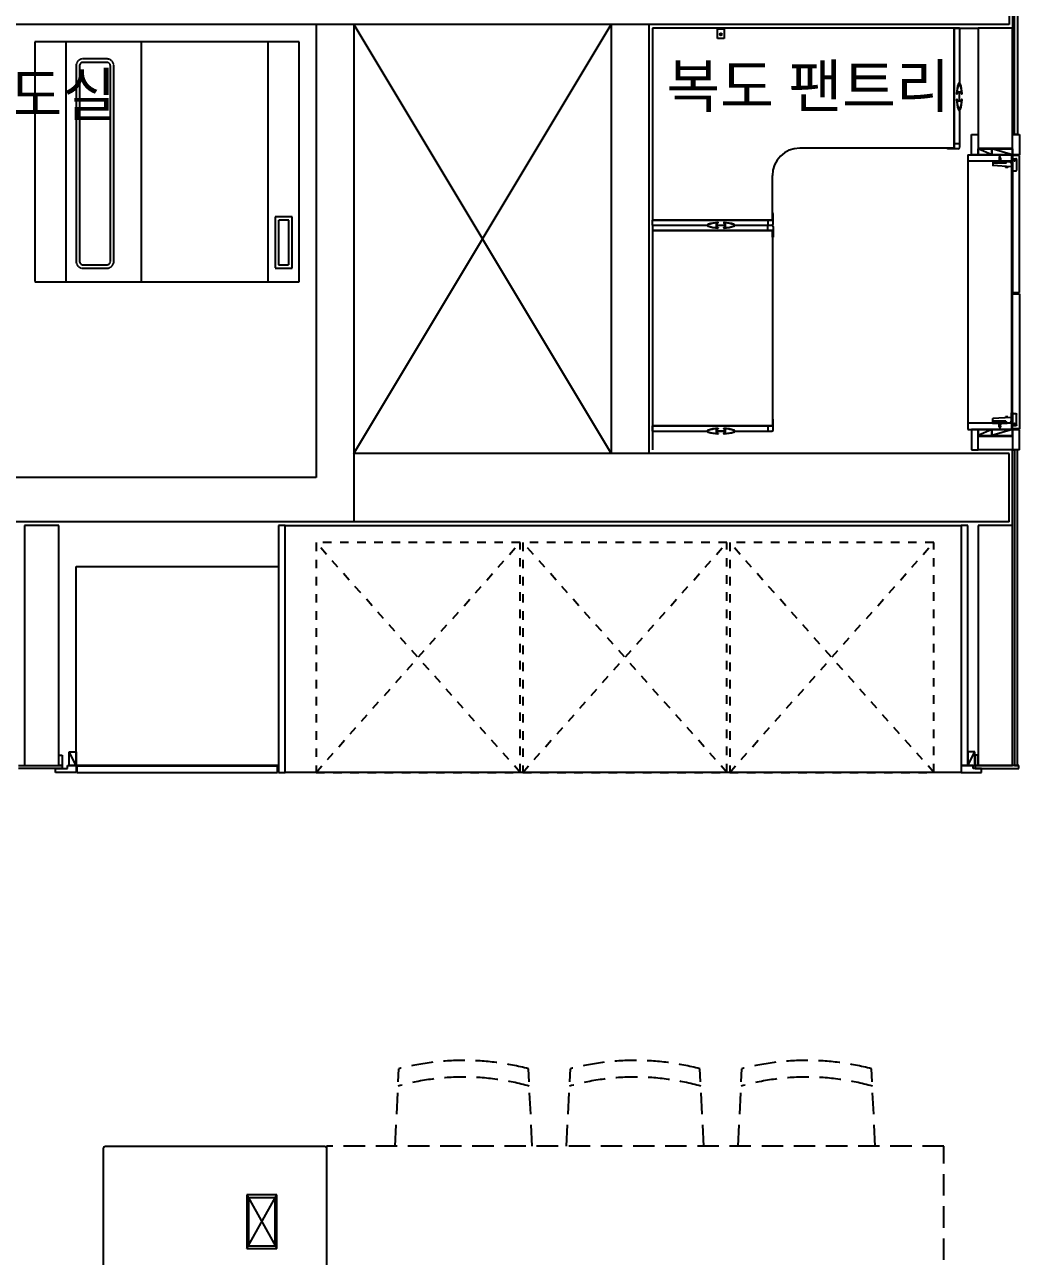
# Model space of a CAD drawing. Header units: millimetres. Extents: x -33000 to 294000, y 0 to 42408.
# Drawn here: x 51736 to 54636, y 13439 to 17030 of the extents above; entities that cross this region are included whole.
import ezdxf
from ezdxf.enums import TextEntityAlignment as Align

# ---------------------------------------------------------------- set-up
doc = ezdxf.new("R2010")
doc.units = ezdxf.units.MM
doc.header["$LTSCALE"] = 50
doc.linetypes.add('( Hidden )', pattern=[0.375, 0.25, -0.125])
doc.linetypes.add('HIDDEN', pattern=[2, 1, -1])
doc.layers.add('arch', color=8, linetype='Continuous')
doc.layers.add('실명', color=9, linetype='Continuous')
doc.styles.add('FORTELINE', font='malgun.ttf')

msp = doc.modelspace()

# ---------------------------------------------------------------- linework, layer by layer
at = {"layer": 'arch'}
for p, q in [((54616.2, 17239.6), (54616.2, 16709.6)), ((54622.2, 16709.6), (54622.2, 17239.6)), ((54631.2, 17239.6), (54631.2, 16709.6)), ((54606.2, 17229.6), (54606.2, 17029.6)), ((54606.2, 17029.6), (49941.2, 17029.6)), ((52586.2, 17029.6), (52586.2, 15709.6)), ((52696.2, 15779.6), (53446.2, 17029.6)), ((52696.2, 17029.6), (53446.2, 15779.6)), ((52696.2, 17029.6), (52696.2, 15689.6)), ((53446.2, 17029.6), (53446.2, 15779.6)), ((53556.2, 17029.6), (53556.2, 15779.6)), ((54446.2, 17019.6), (53566.2, 17019.6)), ((53566.2, 17019.6), (53566.2, 16459.6)), ((53756, 16989.6), (53756, 17019.6)), ((53756, 17017.6), (53776, 17017.6)), ((53776, 16989.6), (53756, 16989.6)), ((53776, 17019.6), (53776, 16989.6)), ((54446.2, 16674.6), (54446.2, 17019.6)), ((54446.2, 17019.6), (54446.2, 16669.6)), ((54461.2, 17019.6), (54446.2, 17019.6)), ((54446.2, 17019.6), (54516.2, 17019.6)), ((54461.2, 17019.6), (54461.2, 16859.6)), ((54616.2, 17019.6), (54516.2, 17019.6)), ((54516.2, 17019.6), (54516.2, 16669.6)), ((54616.2, 16669.6), (54616.2, 17019.6)), ((54453.7, 16828.1), (54454.5, 16828.1)), ((54454.5, 16811.1), (54453.7, 16811.1)), ((54468, 16832.6), (54454.4, 16832.6)), ((54468, 16806.6), (54454.4, 16806.6)), ((54455, 16828.6), (54455, 16831.6)), ((54455, 16831.6), (54460.5, 16831.6)), ((54455, 16807.6), (54455, 16810.6)), ((54460.5, 16807.6), (54455, 16807.6)), ((54460.5, 16831.6), (54460.5, 16807.6)), ((54462, 16807.6), (54462, 16831.6)), ((54462, 16831.6), (54467.4, 16831.6)), ((54467.4, 16807.6), (54462, 16807.6)), ((54467.4, 16831.6), (54467.4, 16828.6)), ((54467.4, 16810.6), (54467.4, 16807.6)), ((54467.9, 16828.1), (54468.7, 16828.1)), ((54468.7, 16811.1), (54467.9, 16811.1)), ((54461.2, 16779.6), (54461.2, 16671.6)), ((54496.2, 16649.6), (54496.2, 16709.6)), ((54496.2, 16709.6), (54516.2, 16709.6)), ((54516.2, 16709.6), (54516.2, 16649.6)), ((54616.2, 16709.6), (54622.2, 16709.6)), ((54616.2, 16649.6), (54616.2, 16709.6)), ((54616.2, 16709.6), (54636.2, 16709.6)), ((54631.2, 16709.6), (54622.2, 16709.6)), ((54636.2, 16709.6), (54636.2, 16649.6)), ((54446.2, 16669.6), (53996.2, 16669.6)), ((54426.5, 16667.6), (54426.2, 16669.6)), ((54426.2, 16669.6), (54446.2, 16669.6)), ((54457.2, 16667.6), (54426.5, 16667.6)), ((54446.2, 16669.6), (54446.2, 16682.6)), ((54446.2, 16682.6), (54461.2, 16682.6)), ((54461.2, 16682.6), (54461.2, 16671.6)), ((54516.2, 16669.6), (54616.2, 16669.6)), ((54516.2, 16667.6), (54555.6, 16667.6)), ((54516.2, 16649.6), (54516.2, 16667.6)), ((54555.6, 16649.6), (54516.2, 16667.6)), ((54555.6, 16667.6), (54616.2, 16667.6)), ((54555.6, 16649.6), (54555.6, 16667.6)), ((54616.2, 16649.6), (54555.6, 16667.6)), ((54555.6, 16667.6), (54555.6, 16649.6)), ((54616.2, 16667.6), (54616.2, 16649.6)), ((54486.2, 16649.6), (54614.2, 16649.6)), ((54486.2, 16649.6), (54486.2, 15849.6)), ((54614.2, 16631.6), (54486.2, 16631.6)), ((54486.2, 16631.6), (54486.2, 15867.6)), ((54516.2, 16649.6), (54496.2, 16649.6)), ((54555.6, 16649.6), (54516.2, 16649.6)), ((54616.2, 16649.6), (54555.6, 16649.6)), ((54558.2, 16631.7), (54599.2, 16631.7)), ((54559.2, 16630.7), (54559.8, 16627.9)), ((54563.2, 16628.6), (54560.5, 16628.1)), ((54563.2, 16628.6), (54563.6, 16627.7)), ((54596.1, 16627.2), (54564.3, 16627.2)), ((54567.8, 16630.2), (54567.8, 16630.7)), ((54588.1, 16628.2), (54570.3, 16628.2)), ((54574.3, 16630.2), (54574.3, 16629.8)), ((54583.6, 16630.7), (54574.8, 16630.7)), ((54583.6, 16629.3), (54574.8, 16629.3)), ((54576.9, 16630.7), (54577.6, 16631.8)), ((54577.6, 16642.1), (54577.2, 16641.7)), ((54577.2, 16641.7), (54577.6, 16641.4)), ((54577.2, 16641.7), (54581.2, 16640.8)), ((54577.6, 16639.8), (54577.2, 16639.4)), ((54577.2, 16639.4), (54577.6, 16639.1)), ((54577.2, 16639.4), (54581.2, 16638.5)), ((54577.6, 16637.4), (54577.2, 16637)), ((54577.2, 16637), (54577.6, 16636.7)), ((54577.2, 16637), (54581.2, 16636.2)), ((54577.6, 16635.1), (54577.2, 16634.7)), ((54577.2, 16634.7), (54577.6, 16634.4)), ((54577.2, 16634.7), (54581.2, 16633.9)), ((54577.6, 16632.7), (54577.2, 16632.3)), ((54577.2, 16632.3), (54577.6, 16632.1)), ((54577.2, 16632.3), (54580.9, 16631.8)), ((54577.6, 16642.1), (54578.2, 16643.5)), ((54577.6, 16642.1), (54580.9, 16641.1)), ((54577.6, 16641.4), (54580.9, 16640.4)), ((54577.6, 16641.4), (54577.6, 16639.8)), ((54577.6, 16639.8), (54580.9, 16638.8)), ((54577.6, 16639.1), (54580.9, 16638.1)), ((54577.6, 16639.1), (54577.6, 16637.4)), ((54577.6, 16637.4), (54580.9, 16636.4)), ((54577.6, 16636.7), (54580.9, 16635.8)), ((54577.6, 16636.7), (54577.6, 16635.1)), ((54577.6, 16635.1), (54580.9, 16634.1)), ((54577.6, 16634.4), (54580.9, 16633.5)), ((54577.6, 16634.4), (54577.6, 16632.7)), ((54577.6, 16632.7), (54580.9, 16631.8)), ((54577.6, 16632.1), (54577.6, 16631.8)), ((54580.9, 16631.8), (54577.6, 16632.1)), ((54578.2, 16644.2), (54577.9, 16643.8)), ((54577.9, 16643.8), (54578.2, 16643.5)), ((54577.9, 16643.8), (54580.5, 16643.4)), ((54578.2, 16644.2), (54580.2, 16643.6)), ((54578.2, 16643.5), (54580.2, 16642.9)), ((54578.5, 16644.1), (54579.2, 16645.7)), ((54579.9, 16643.7), (54579.2, 16645.7)), ((54580.5, 16643.3), (54580.2, 16643.6)), ((54580.2, 16642.9), (54580.5, 16643.3)), ((54580.9, 16641.1), (54580.2, 16642.9)), ((54581.2, 16640.8), (54580.9, 16641.1)), ((54580.9, 16640.4), (54581.2, 16640.8)), ((54580.9, 16640.4), (54580.9, 16638.8)), ((54581.2, 16638.5), (54580.9, 16638.8)), ((54580.9, 16638.1), (54581.2, 16638.5)), ((54580.9, 16638.1), (54580.9, 16636.4)), ((54581.2, 16636.2), (54580.9, 16636.4)), ((54580.9, 16635.8), (54581.2, 16636.2)), ((54580.9, 16635.8), (54580.9, 16634.1)), ((54581.2, 16633.9), (54580.9, 16634.1)), ((54580.9, 16633.5), (54581.2, 16633.9)), ((54580.9, 16633.5), (54580.9, 16631.8)), ((54581.5, 16630.7), (54580.9, 16631.8)), ((54584.1, 16630.2), (54584.1, 16629.8)), ((54590.6, 16630.2), (54590.6, 16630.7)), ((54596.6, 16630.7), (54596.6, 16627.7)), ((54597.2, 16631.7), (54600.2, 16631.7)), ((54598.6, 16630.7), (54598.6, 16628.2)), ((54598.6, 16630.7), (54612.5, 16630.7)), ((54600.2, 16631.7), (54600.2, 16630.7)), ((54614.2, 15849.6), (54614.2, 16649.6)), ((54614.2, 16631.6), (54614.2, 15867.6)), ((54614.4, 16629.5), (54615.9, 16625.7)), ((54616.2, 16649.6), (54636.2, 16649.6)), ((54636.2, 16649.6), (54616.2, 16649.6)), ((54636.2, 16647.6), (54616.2, 16647.6)), ((54616.2, 16647.6), (54616.2, 16249)), ((54616.2, 16638.7), (54626.2, 16638.7)), ((54616.2, 16600.7), (54616.2, 16638.7)), ((54621.4, 16632.3), (54618.3, 16635.4)), ((54622.8, 16633.7), (54619.7, 16636.8)), ((54628.2, 16636.7), (54628.2, 16605.7)), ((54636.2, 16249), (54636.2, 16647.6)), ((54596.6, 16626.2), (54558.8, 16626.2)), ((54558.8, 16626.1), (54558.8, 16619)), ((54612.6, 16615.1), (54559.3, 16618.5)), ((54595.7, 16616.2), (54595.5, 16613.2)), ((54598.5, 16613), (54595.5, 16613.2)), ((54602.6, 16613.7), (54595.6, 16614.2)), ((54602.7, 16614.7), (54595.7, 16615.2)), ((54598.6, 16613.5), (54598.5, 16613)), ((54599.6, 16613.4), (54598.6, 16613.5)), ((54599.6, 16613.4), (54599.5, 16612.9)), ((54602.5, 16612.8), (54599.5, 16612.9)), ((54602.7, 16615.7), (54602.5, 16612.8)), ((54612.6, 16615.1), (54613.7, 16615.8)), ((54613.7, 16624.7), (54613.7, 16601.7)), ((54616.2, 16625.7), (54614.7, 16625.7)), ((54616.2, 16600.7), (54614.7, 16600.7)), ((54616.2, 16603.7), (54626.2, 16603.7)), ((53916.2, 16459.6), (53916.2, 16589.6)), ((53911.2, 16459.6), (53566.2, 16459.6)), ((53566.2, 16459.6), (53916.2, 16459.6)), ((53566.2, 16444.6), (53566.2, 16459.6)), ((53753.2, 16437.8), (53753.2, 16451.4)), ((53757.2, 16450.8), (53754.2, 16450.8)), ((53754.2, 16450.8), (53754.2, 16445.4)), ((53757.7, 16452.1), (53757.7, 16451.3)), ((53774.7, 16451.3), (53774.7, 16452.1)), ((53778.2, 16450.8), (53775.2, 16450.8)), ((53778.2, 16445.4), (53778.2, 16450.8)), ((53779.2, 16437.8), (53779.2, 16451.4)), ((53916.2, 16459.6), (53903.2, 16459.6)), ((53903.2, 16459.6), (53903.2, 16444.6)), ((53918.2, 16479.3), (53916.2, 16479.6)), ((53916.2, 16479.6), (53916.2, 16459.6)), ((53918.2, 16448.6), (53918.2, 16479.3)), ((53566.2, 16444.6), (53566.2, 16429.6)), ((53566.2, 16444.6), (53726.2, 16444.6)), ((53566.2, 16429.6), (53566.2, 15859.6)), ((53911.2, 16429.6), (53566.2, 16429.6)), ((53566.2, 16429.6), (53916.2, 16429.6)), ((53754.2, 16445.4), (53778.2, 16445.4)), ((53778.2, 16443.9), (53754.2, 16443.9)), ((53754.2, 16443.9), (53754.2, 16438.4)), ((53754.2, 16438.4), (53757.2, 16438.4)), ((53757.7, 16437.9), (53757.7, 16437.1)), ((53774.7, 16437.1), (53774.7, 16437.9)), ((53775.2, 16438.4), (53778.2, 16438.4)), ((53778.2, 16438.4), (53778.2, 16443.9)), ((53806.2, 16444.6), (53914.2, 16444.6)), ((53903.2, 16429.6), (53903.2, 16444.6)), ((53903.2, 16444.6), (53914.2, 16444.6)), ((53916.2, 16429.6), (53903.2, 16429.6)), ((53916.2, 16429.6), (53916.2, 15859.6)), ((53916.2, 16409.6), (53916.2, 16429.6)), ((53918.2, 16440.6), (53918.2, 16409.9)), ((53918.2, 16409.9), (53916.2, 16409.6)), ((54616.2, 16249), (54636.2, 16249)), ((54616.2, 15851.6), (54616.2, 16245)), ((54616.2, 16245), (54636.2, 16245)), ((54636.2, 16245), (54636.2, 15851.6)), ((53918.2, 15879.3), (53916.2, 15879.6)), ((53916.2, 15879.6), (53916.2, 15859.6)), ((53918.2, 15848.6), (53918.2, 15879.3)), ((54558.8, 15873.3), (54558.8, 15880.4)), ((54596.6, 15873.2), (54558.8, 15873.2)), ((54612.6, 15884.3), (54559.3, 15880.9)), ((54598.5, 15886.4), (54595.5, 15886.2)), ((54595.7, 15883.2), (54595.5, 15886.2)), ((54602.6, 15885.6), (54595.6, 15885.2)), ((54602.7, 15884.6), (54595.7, 15884.2)), ((54598.6, 15885.9), (54598.5, 15886.4)), ((54599.6, 15886), (54598.6, 15885.9)), ((54602.5, 15886.6), (54599.5, 15886.5)), ((54599.6, 15886), (54599.5, 15886.5)), ((54602.7, 15883.7), (54602.5, 15886.6)), ((54612.6, 15884.3), (54613.7, 15883.6)), ((54613.7, 15874.7), (54613.7, 15897.7)), ((54614.4, 15869.9), (54615.9, 15873.7)), ((54616.2, 15898.7), (54614.7, 15898.7)), ((54616.2, 15873.7), (54614.7, 15873.7)), ((54616.2, 15898.7), (54616.2, 15860.7)), ((54616.2, 15895.7), (54626.2, 15895.7)), ((54628.2, 15862.7), (54628.2, 15893.7)), ((53911.2, 15859.6), (53566.2, 15859.6)), ((53566.2, 15859.6), (53916.2, 15859.6)), ((53566.2, 15844.6), (53566.2, 15859.6)), ((53566.2, 15859.6), (53566.2, 15789.6)), ((53566.2, 15844.6), (53726.2, 15844.6)), ((53753.2, 15837.8), (53753.2, 15851.4)), ((53757.2, 15850.8), (53754.2, 15850.8)), ((53754.2, 15850.8), (53754.2, 15845.4)), ((53754.2, 15845.4), (53778.2, 15845.4)), ((53778.2, 15843.9), (53754.2, 15843.9)), ((53754.2, 15843.9), (53754.2, 15838.4)), ((53754.2, 15838.4), (53757.2, 15838.4)), ((53757.7, 15852.1), (53757.7, 15851.3)), ((53757.7, 15837.9), (53757.7, 15837.1)), ((53774.7, 15851.3), (53774.7, 15852.1)), ((53774.7, 15837.1), (53774.7, 15837.9)), ((53778.2, 15850.8), (53775.2, 15850.8)), ((53775.2, 15838.4), (53778.2, 15838.4)), ((53778.2, 15845.4), (53778.2, 15850.8)), ((53778.2, 15838.4), (53778.2, 15843.9)), ((53779.2, 15837.8), (53779.2, 15851.4)), ((53806.2, 15844.6), (53914.2, 15844.6)), ((53916.2, 15859.6), (53903.2, 15859.6)), ((53903.2, 15859.6), (53903.2, 15844.6)), ((53903.2, 15844.6), (53914.2, 15844.6)), ((54614.2, 15867.6), (54486.2, 15867.6)), ((54486.2, 15849.6), (54614.2, 15849.6)), ((54496.2, 15849.6), (54496.2, 15789.6)), ((54516.2, 15849.6), (54496.2, 15849.6)), ((54516.2, 15789.6), (54516.2, 15849.6)), ((54555.6, 15849.6), (54516.2, 15849.6)), ((54516.2, 15849.6), (54516.2, 15831.6)), ((54555.6, 15849.6), (54516.2, 15831.6)), ((54616.2, 15849.6), (54555.6, 15849.6)), ((54555.6, 15849.6), (54555.6, 15831.6)), ((54616.2, 15849.6), (54555.6, 15831.6)), ((54555.6, 15831.6), (54555.6, 15849.6)), ((54558.2, 15867.7), (54599.2, 15867.7)), ((54559.2, 15868.7), (54559.8, 15871.5)), ((54563.2, 15870.8), (54560.5, 15871.3)), ((54563.2, 15870.8), (54563.6, 15871.7)), ((54596.1, 15872.2), (54564.3, 15872.2)), ((54567.8, 15869.2), (54567.8, 15868.7)), ((54588.1, 15871.2), (54570.3, 15871.2)), ((54574.3, 15869.2), (54574.3, 15869.6)), ((54583.6, 15870.1), (54574.8, 15870.1)), ((54583.6, 15868.7), (54574.8, 15868.7)), ((54576.9, 15868.7), (54577.6, 15867.6)), ((54577.2, 15867.1), (54580.9, 15867.6)), ((54577.2, 15867.1), (54577.6, 15867.3)), ((54577.6, 15866.7), (54577.2, 15867.1)), ((54577.2, 15864.7), (54581.2, 15865.5)), ((54577.2, 15864.7), (54577.6, 15865)), ((54577.6, 15864.3), (54577.2, 15864.7)), ((54577.2, 15862.4), (54581.2, 15863.2)), ((54577.2, 15862.4), (54577.6, 15862.7)), ((54577.6, 15862), (54577.2, 15862.4)), ((54577.2, 15860), (54581.2, 15860.9)), ((54577.2, 15860), (54577.6, 15860.3)), ((54577.6, 15859.6), (54577.2, 15860)), ((54577.2, 15857.7), (54581.2, 15858.6)), ((54577.2, 15857.7), (54577.6, 15858)), ((54577.6, 15857.3), (54577.2, 15857.7)), ((54577.6, 15866.7), (54580.9, 15867.6)), ((54577.6, 15867.3), (54577.6, 15867.6)), ((54580.9, 15867.6), (54577.6, 15867.3)), ((54577.6, 15865), (54577.6, 15866.7)), ((54577.6, 15865), (54580.9, 15865.9)), ((54577.6, 15864.3), (54580.9, 15865.3)), ((54577.6, 15862.7), (54577.6, 15864.3)), ((54577.6, 15862.7), (54580.9, 15863.6)), ((54577.6, 15862), (54580.9, 15863)), ((54577.6, 15860.3), (54577.6, 15862)), ((54577.6, 15860.3), (54580.9, 15861.3)), ((54577.6, 15859.6), (54580.9, 15860.6)), ((54577.6, 15858), (54577.6, 15859.6)), ((54577.6, 15858), (54580.9, 15859)), ((54577.6, 15857.3), (54580.9, 15858.3)), ((54577.6, 15857.3), (54578.2, 15855.9)), ((54577.9, 15855.6), (54580.5, 15856)), ((54577.9, 15855.6), (54578.2, 15855.9)), ((54578.2, 15855.2), (54577.9, 15855.6)), ((54578.2, 15855.9), (54580.2, 15856.5)), ((54578.2, 15855.2), (54580.2, 15855.8)), ((54578.5, 15855.3), (54579.2, 15853.7)), ((54579.9, 15855.7), (54579.2, 15853.7)), ((54580.9, 15858.3), (54580.2, 15856.5)), ((54580.2, 15856.5), (54580.5, 15856.1)), ((54580.5, 15856.1), (54580.2, 15855.8)), ((54581.5, 15868.7), (54580.9, 15867.6)), ((54580.9, 15865.9), (54580.9, 15867.6)), ((54580.9, 15865.9), (54581.2, 15865.5)), ((54581.2, 15865.5), (54580.9, 15865.3)), ((54580.9, 15863.6), (54580.9, 15865.3)), ((54580.9, 15863.6), (54581.2, 15863.2)), ((54581.2, 15863.2), (54580.9, 15863)), ((54580.9, 15861.3), (54580.9, 15863)), ((54580.9, 15861.3), (54581.2, 15860.9)), ((54581.2, 15860.9), (54580.9, 15860.6)), ((54580.9, 15859), (54580.9, 15860.6)), ((54580.9, 15859), (54581.2, 15858.6)), ((54581.2, 15858.6), (54580.9, 15858.3)), ((54584.1, 15869.2), (54584.1, 15869.6)), ((54590.6, 15869.2), (54590.6, 15868.7)), ((54596.6, 15868.7), (54596.6, 15871.7)), ((54597.2, 15867.7), (54600.2, 15867.7)), ((54598.6, 15868.7), (54598.6, 15871.2)), ((54598.6, 15868.7), (54612.5, 15868.7)), ((54600.2, 15867.7), (54600.2, 15868.7)), ((54616.2, 15860.7), (54626.2, 15860.7)), ((54636.2, 15851.6), (54616.2, 15851.6)), ((54616.2, 15849.6), (54636.2, 15849.6)), ((54616.2, 15831.6), (54616.2, 15849.6)), ((54616.2, 15849.6), (54616.2, 15789.6)), ((54621.4, 15867.1), (54618.3, 15864)), ((54622.8, 15865.7), (54619.7, 15862.6)), ((54636.2, 15789.6), (54636.2, 15849.6)), ((54516.2, 15831.6), (54555.6, 15831.6)), ((54516.2, 15831.6), (54616.2, 15831.6)), ((54516.2, 15789.6), (54516.2, 15829.6)), ((54516.2, 15829.6), (54616.2, 15829.6)), ((54555.6, 15831.6), (54616.2, 15831.6)), ((54616.2, 15829.6), (54616.2, 15789.6)), ((54606.2, 15779.6), (52696.2, 15779.6)), ((52696.2, 15779.6), (52696.2, 15579.6)), ((54496.2, 15789.6), (54516.2, 15789.6)), ((54616.2, 15789.6), (54516.2, 15789.6)), ((54606.2, 15579.6), (54606.2, 15779.6)), ((54616.2, 15789.6), (54622.2, 15789.6)), ((54616.2, 14869.6), (54616.2, 15789.6)), ((54636.2, 15789.6), (54616.2, 15789.6)), ((54631.2, 15789.6), (54622.2, 15789.6)), ((54622.2, 15789.6), (54622.2, 14869.6)), ((54631.2, 14869.6), (54631.2, 15789.6)), ((52586.2, 15709.6), (51506.2, 15709.6)), ((52696.2, 15579.6), (51506.2, 15579.6)), ((51836.2, 15569.6), (51736.2, 15569.6)), ((51736.2, 15569.6), (51736.2, 14869.6)), ((51836.2, 14869.6), (51836.2, 15569.6)), ((52496.2, 15569.6), (52476.2, 15569.6)), ((52476.2, 15569.6), (52476.2, 14849.6)), ((52496.2, 14849.6), (52496.2, 15569.6)), ((52496.2, 15569.6), (54466.2, 15569.6)), ((54606.2, 15579.6), (52696.2, 15579.6)), ((54486.2, 15569.6), (54466.2, 15569.6)), ((54466.2, 15569.6), (54466.2, 14869.6)), ((54466.2, 15569.6), (54466.2, 14849.6)), ((54486.2, 14869.6), (54486.2, 15569.6)), ((54616.2, 15569.6), (54516.2, 15569.6)), ((54516.2, 15569.6), (54516.2, 14869.6)), ((54616.2, 14869.6), (54616.2, 15569.6)), ((51886.2, 14869.6), (51886.2, 15449.6)), ((51886.2, 15449.6), (52476.2, 15449.6)), ((52476.2, 15449.6), (52476.2, 14869.6)), ((51866.2, 14869.6), (51866.2, 14909.6)), ((51866.2, 14909.6), (51886.2, 14909.6)), ((51886.2, 14869.6), (51866.2, 14909.6)), ((51886.2, 14909.6), (51886.2, 14869.6)), ((54506.2, 14909.6), (54486.2, 14909.6)), ((54486.2, 14909.6), (54486.2, 14869.6)), ((54486.2, 14869.6), (54506.2, 14909.6)), ((54506.2, 14869.6), (54506.2, 14909.6)), ((51718.2, 14869.6), (51845.2, 14869.6)), ((51736.2, 14869.6), (51836.2, 14869.6)), ((51836.2, 14869.6), (51836.2, 14899.6)), ((51836.2, 14899.6), (51845.2, 14899.6)), ((51845.2, 14869.6), (51836.2, 14869.6)), ((51845.2, 14899.6), (51845.2, 14869.6)), ((51845.2, 14869.6), (51845.2, 14860.6)), ((51861.2, 14860.6), (51861.2, 14869.6)), ((51861.2, 14869.6), (51886.2, 14869.6)), ((51886.2, 14869.6), (51866.2, 14869.6)), ((52476.2, 14869.6), (51886.2, 14869.6)), ((51886.2, 14869.6), (51886.2, 14849.6)), ((52473.2, 14867.6), (51888.2, 14867.6)), ((51888.2, 14867.6), (51888.2, 14849.6)), ((52473.2, 14849.6), (52473.2, 14867.6)), ((54466.2, 14869.6), (54486.2, 14869.6)), ((54501.2, 14869.6), (54466.2, 14869.6)), ((54466.2, 14869.6), (54466.2, 14849.6)), ((54486.2, 14869.6), (54506.2, 14869.6)), ((54501.2, 14860.6), (54501.2, 14869.6)), ((54516.2, 14899.6), (54507.2, 14899.6)), ((54507.2, 14899.6), (54507.2, 14869.6)), ((54507.2, 14869.6), (54507.2, 14860.6)), ((54634.2, 14869.6), (54507.2, 14869.6)), ((54507.2, 14869.6), (54516.2, 14869.6)), ((54516.2, 14869.6), (54516.2, 14899.6)), ((54516.2, 14869.6), (54616.2, 14869.6)), ((54622.2, 14869.6), (54616.2, 14869.6)), ((54622.2, 14869.6), (54631.2, 14869.6)), ((54634.2, 14860.6), (54634.2, 14869.6)), ((51845.2, 14860.6), (51718.2, 14860.6)), ((51826.2, 14849.6), (51826.2, 14860.6)), ((51826.2, 14860.6), (51861.2, 14860.6)), ((51886.2, 14849.6), (51826.2, 14849.6)), ((51888.2, 14849.6), (52473.2, 14849.6)), ((52476.2, 14849.6), (52496.2, 14849.6)), ((54466.2, 14849.6), (52496.2, 14849.6)), ((54466.2, 14849.6), (54526.2, 14849.6)), ((54526.2, 14860.6), (54501.2, 14860.6)), ((54507.2, 14860.6), (54634.2, 14860.6)), ((54526.2, 14849.6), (54526.2, 14860.6)), ((51966.2, 13134.6), (51966.2, 13754.6)), ((51971.2, 13759.6), (52611.2, 13759.6)), ((52616.2, 13754.6), (52616.2, 12029.6)), ((52384.2, 13618.1), (52384.2, 13461.1)), ((52471.2, 13618.1), (52384.2, 13618.1)), ((52384.2, 13461.1), (52471.2, 13618.1)), ((52384.2, 13618.1), (52471.2, 13461.1)), ((52471.2, 13461.1), (52471.2, 13618.1)), ((52466.2, 13609.6), (52389.2, 13609.6)), ((52389.2, 13609.6), (52389.2, 13469.6)), ((52466.2, 13469.6), (52466.2, 13609.6)), ((52389.2, 13469.6), (52466.2, 13469.6)), ((52384.2, 13461.1), (52471.2, 13461.1))]:
    msp.add_line(p, q, dxfattribs=at)
at = {"layer": 'arch', "linetype": '( Hidden )', "ltscale": 0.1}
for p, q in [((52536.2, 16979.6), (51766.2, 16979.6)), ((51766.2, 16979.6), (51766.2, 16279.6)), ((51856.2, 16979.6), (51856.2, 16279.6)), ((52076.2, 16979.6), (52076.2, 16279.6)), ((52446.2, 16279.6), (52446.2, 16979.6)), ((52536.2, 16279.6), (52536.2, 16979.6)), ((51976.2, 16929.6), (51906.2, 16929.6)), ((51976.2, 16919.6), (51906.2, 16919.6)), ((51886.2, 16909.6), (51886.2, 16339.6)), ((51896.2, 16909.6), (51896.2, 16339.6)), ((51986.2, 16339.6), (51986.2, 16909.6)), ((51996.2, 16339.6), (51996.2, 16909.6)), ((52516.2, 16469.6), (52466.2, 16469.6)), ((52466.2, 16469.6), (52466.2, 16319.6)), ((52506.2, 16459.6), (52476.2, 16459.6)), ((52476.2, 16459.6), (52476.2, 16329.6)), ((52506.2, 16329.6), (52506.2, 16459.6)), ((52516.2, 16319.6), (52516.2, 16469.6)), ((51906.2, 16329.6), (51976.2, 16329.6)), ((51906.2, 16319.6), (51976.2, 16319.6)), ((52466.2, 16319.6), (52516.2, 16319.6)), ((52476.2, 16329.6), (52506.2, 16329.6)), ((51766.2, 16279.6), (52536.2, 16279.6))]:
    msp.add_line(p, q, dxfattribs=at)
at = {"layer": 'arch', "lineweight": 0}
for p, q in [((54558.2, 16631.2), (54558.2, 16631.7)), ((54600.2, 16630.7), (54558.7, 16630.7)), ((54558.2, 15868.2), (54558.2, 15867.7)), ((54600.2, 15868.7), (54558.7, 15868.7))]:
    msp.add_line(p, q, dxfattribs=at)
at = {"layer": 'arch', "linetype": 'Continuous'}
for p, q in [((54558.7, 16631.7), (54558.2, 16631.2)), ((54558.3, 16631.7), (54558.2, 16631.6)), ((54559.2, 16631.7), (54558.3, 16630.9)), ((54559.6, 16631.7), (54558.6, 16630.7)), ((54560.1, 16631.7), (54559.1, 16630.7)), ((54560.5, 16631.7), (54559.5, 16630.7)), ((54561, 16631.7), (54560, 16630.7)), ((54561.4, 16631.7), (54560.4, 16630.7)), ((54561.9, 16631.7), (54560.9, 16630.7)), ((54562.3, 16631.7), (54561.3, 16630.7)), ((54562.8, 16631.7), (54561.8, 16630.7)), ((54563.2, 16631.7), (54562.2, 16630.7)), ((54563.6, 16631.7), (54562.6, 16630.7)), ((54564.1, 16631.7), (54563.1, 16630.7)), ((54564.5, 16631.7), (54563.5, 16630.7)), ((54565, 16631.7), (54564, 16630.7)), ((54565.4, 16631.7), (54564.4, 16630.7)), ((54565.9, 16631.7), (54564.9, 16630.7)), ((54566.3, 16631.7), (54565.3, 16630.7)), ((54566.8, 16631.7), (54565.8, 16630.7)), ((54567.2, 16631.7), (54566.2, 16630.7)), ((54567.7, 16631.7), (54566.7, 16630.7)), ((54568.1, 16631.7), (54567.1, 16630.7)), ((54568.6, 16631.7), (54567.6, 16630.7)), ((54569, 16631.7), (54568, 16630.7)), ((54569.5, 16631.7), (54568.5, 16630.7)), ((54569.9, 16631.7), (54568.9, 16630.7)), ((54570.4, 16631.7), (54569.4, 16630.7)), ((54570.8, 16631.7), (54569.8, 16630.7)), ((54571.3, 16631.7), (54570.3, 16630.7)), ((54571.7, 16631.7), (54570.7, 16630.7)), ((54572.2, 16631.7), (54571.2, 16630.7)), ((54572.6, 16631.7), (54571.6, 16630.7)), ((54573.1, 16631.7), (54572.1, 16630.7)), ((54573.5, 16631.7), (54572.5, 16630.7)), ((54574, 16631.7), (54573, 16630.7)), ((54574.4, 16631.7), (54573.4, 16630.7)), ((54574.9, 16631.7), (54573.9, 16630.7)), ((54575.3, 16631.7), (54574.3, 16630.7)), ((54575.8, 16631.7), (54574.8, 16630.7)), ((54576.2, 16631.7), (54575.2, 16630.7)), ((54576.7, 16631.7), (54575.7, 16630.7)), ((54577.1, 16631.7), (54576.1, 16630.7)), ((54577.6, 16631.7), (54576.6, 16630.7)), ((54578, 16631.7), (54577, 16630.7)), ((54578.5, 16631.7), (54577.5, 16630.7)), ((54578.9, 16631.7), (54577.9, 16630.7)), ((54579.2, 16631.5), (54578.4, 16630.7)), ((54579.2, 16631.1), (54578.8, 16630.7)), ((54579.8, 16631.7), (54579.2, 16631.1)), ((54579.4, 16631.7), (54579.2, 16631.5)), ((54580.3, 16631.7), (54579.3, 16630.7)), ((54580.7, 16631.7), (54579.7, 16630.7)), ((54581.2, 16631.7), (54580.2, 16630.7)), ((54581.6, 16631.7), (54580.6, 16630.7)), ((54582.1, 16631.7), (54581.1, 16630.7)), ((54582.5, 16631.7), (54581.5, 16630.7)), ((54583, 16631.7), (54582, 16630.7)), ((54583.4, 16631.7), (54582.4, 16630.7)), ((54583.9, 16631.7), (54582.9, 16630.7)), ((54584.3, 16631.7), (54583.3, 16630.7)), ((54584.8, 16631.7), (54583.8, 16630.7)), ((54585.2, 16631.7), (54584.2, 16630.7)), ((54585.7, 16631.7), (54584.7, 16630.7)), ((54586.1, 16631.7), (54585.1, 16630.7)), ((54586.5, 16631.7), (54585.5, 16630.7)), ((54587, 16631.7), (54586, 16630.7)), ((54587.4, 16631.7), (54586.4, 16630.7)), ((54587.9, 16631.7), (54586.9, 16630.7)), ((54588.3, 16631.7), (54587.3, 16630.7)), ((54588.8, 16631.7), (54587.8, 16630.7)), ((54589.2, 16631.7), (54588.2, 16630.7)), ((54589.7, 16631.7), (54588.7, 16630.7)), ((54590.1, 16631.7), (54589.1, 16630.7)), ((54590.6, 16631.7), (54589.6, 16630.7)), ((54591, 16631.7), (54590, 16630.7)), ((54591.5, 16631.7), (54590.5, 16630.7)), ((54591.9, 16631.7), (54590.9, 16630.7)), ((54592.4, 16631.7), (54591.4, 16630.7)), ((54592.8, 16631.7), (54591.8, 16630.7)), ((54593.3, 16631.7), (54592.3, 16630.7)), ((54593.7, 16631.7), (54592.7, 16630.7)), ((54594.2, 16631.7), (54593.2, 16630.7)), ((54594.6, 16631.7), (54593.6, 16630.7)), ((54595.1, 16631.7), (54594.1, 16630.7)), ((54595.5, 16631.7), (54594.5, 16630.7)), ((54596, 16631.7), (54595, 16630.7)), ((54596.4, 16631.7), (54595.4, 16630.7)), ((54596.9, 16631.7), (54595.9, 16630.7)), ((54597.3, 16631.7), (54596.3, 16630.7)), ((54597.8, 16631.7), (54596.8, 16630.7)), ((54598.2, 16631.7), (54597.2, 16630.7)), ((54598.7, 16631.7), (54597.7, 16630.7)), ((54599.1, 16631.7), (54598.1, 16630.7)), ((54599.6, 16631.7), (54598.6, 16630.7)), ((54600, 16631.7), (54599, 16630.7)), ((54600.2, 16631.4), (54599.5, 16630.7)), ((54600.2, 16631), (54599.9, 16630.7)), ((54558.8, 15867.7), (54558.2, 15868.3)), ((54558.3, 15867.7), (54558.2, 15867.8)), ((54559.2, 15867.7), (54558.4, 15868.6)), ((54559.7, 15867.7), (54558.7, 15868.7)), ((54560.1, 15867.7), (54559.1, 15868.7)), ((54560.6, 15867.7), (54559.6, 15868.7)), ((54561, 15867.7), (54560, 15868.7)), ((54561.5, 15867.7), (54560.5, 15868.7)), ((54561.9, 15867.7), (54560.9, 15868.7)), ((54562.4, 15867.7), (54561.4, 15868.7)), ((54562.8, 15867.7), (54561.8, 15868.7)), ((54563.3, 15867.7), (54562.3, 15868.7)), ((54563.7, 15867.7), (54562.7, 15868.7)), ((54564.2, 15867.7), (54563.2, 15868.7)), ((54564.6, 15867.7), (54563.6, 15868.7)), ((54565.1, 15867.7), (54564.1, 15868.7)), ((54565.5, 15867.7), (54564.5, 15868.7)), ((54565.9, 15867.7), (54564.9, 15868.7)), ((54566.4, 15867.7), (54565.4, 15868.7)), ((54566.8, 15867.7), (54565.8, 15868.7)), ((54567.3, 15867.7), (54566.3, 15868.7)), ((54567.7, 15867.7), (54566.7, 15868.7)), ((54568.2, 15867.7), (54567.2, 15868.7)), ((54568.6, 15867.7), (54567.6, 15868.7)), ((54569.1, 15867.7), (54568.1, 15868.7)), ((54569.5, 15867.7), (54568.5, 15868.7)), ((54570, 15867.7), (54569, 15868.7)), ((54570.4, 15867.7), (54569.4, 15868.7)), ((54570.9, 15867.7), (54569.9, 15868.7)), ((54571.3, 15867.7), (54570.3, 15868.7)), ((54571.8, 15867.7), (54570.8, 15868.7)), ((54572.2, 15867.7), (54571.2, 15868.7)), ((54572.7, 15867.7), (54571.7, 15868.7)), ((54573.1, 15867.7), (54572.1, 15868.7)), ((54573.6, 15867.7), (54572.6, 15868.7)), ((54574, 15867.7), (54573, 15868.7)), ((54574.5, 15867.7), (54573.5, 15868.7)), ((54574.9, 15867.7), (54573.9, 15868.7)), ((54575.4, 15867.7), (54574.4, 15868.7)), ((54575.8, 15867.7), (54574.8, 15868.7)), ((54576.3, 15867.7), (54575.3, 15868.7)), ((54576.7, 15867.7), (54575.7, 15868.7)), ((54577.2, 15867.7), (54576.2, 15868.7)), ((54577.6, 15867.7), (54576.6, 15868.7)), ((54578.1, 15867.7), (54577.1, 15868.7)), ((54578.5, 15867.7), (54577.5, 15868.7)), ((54579, 15867.7), (54578, 15868.7)), ((54579.2, 15867.9), (54578.4, 15868.7)), ((54579.2, 15868.4), (54578.9, 15868.7)), ((54579.9, 15867.7), (54579.2, 15868.4)), ((54579.4, 15867.7), (54579.2, 15867.9)), ((54580.3, 15867.7), (54579.3, 15868.7)), ((54580.8, 15867.7), (54579.8, 15868.7)), ((54581.2, 15867.7), (54580.2, 15868.7)), ((54581.7, 15867.7), (54580.7, 15868.7)), ((54582.1, 15867.7), (54581.1, 15868.7)), ((54582.6, 15867.7), (54581.6, 15868.7)), ((54583, 15867.7), (54582, 15868.7)), ((54583.5, 15867.7), (54582.5, 15868.7)), ((54583.9, 15867.7), (54582.9, 15868.7)), ((54584.4, 15867.7), (54583.4, 15868.7)), ((54584.8, 15867.7), (54583.8, 15868.7)), ((54585.3, 15867.7), (54584.3, 15868.7)), ((54585.7, 15867.7), (54584.7, 15868.7)), ((54586.2, 15867.7), (54585.2, 15868.7)), ((54586.6, 15867.7), (54585.6, 15868.7)), ((54587.1, 15867.7), (54586.1, 15868.7)), ((54587.5, 15867.7), (54586.5, 15868.7)), ((54588, 15867.7), (54587, 15868.7)), ((54588.4, 15867.7), (54587.4, 15868.7)), ((54588.8, 15867.7), (54587.8, 15868.7)), ((54589.3, 15867.7), (54588.3, 15868.7)), ((54589.7, 15867.7), (54588.7, 15868.7)), ((54590.2, 15867.7), (54589.2, 15868.7)), ((54590.6, 15867.7), (54589.6, 15868.7)), ((54591.1, 15867.7), (54590.1, 15868.7)), ((54591.5, 15867.7), (54590.5, 15868.7)), ((54592, 15867.7), (54591, 15868.7)), ((54592.4, 15867.7), (54591.4, 15868.7)), ((54592.9, 15867.7), (54591.9, 15868.7)), ((54593.3, 15867.7), (54592.3, 15868.7)), ((54593.8, 15867.7), (54592.8, 15868.7)), ((54594.2, 15867.7), (54593.2, 15868.7)), ((54594.7, 15867.7), (54593.7, 15868.7)), ((54595.1, 15867.7), (54594.1, 15868.7)), ((54595.6, 15867.7), (54594.6, 15868.7)), ((54596, 15867.7), (54595, 15868.7)), ((54596.5, 15867.7), (54595.5, 15868.7)), ((54596.9, 15867.7), (54595.9, 15868.7)), ((54597.4, 15867.7), (54596.4, 15868.7)), ((54597.8, 15867.7), (54596.8, 15868.7)), ((54598.3, 15867.7), (54597.3, 15868.7)), ((54598.7, 15867.7), (54597.7, 15868.7)), ((54599.2, 15867.7), (54598.2, 15868.7)), ((54599.6, 15867.7), (54598.6, 15868.7)), ((54600.1, 15867.7), (54599.1, 15868.7)), ((54600.2, 15868), (54599.5, 15868.7)), ((54600.2, 15868.5), (54600, 15868.7))]:
    msp.add_line(p, q, dxfattribs=at)
at = {"layer": 'arch', "ltscale": 0.2}
for p, q in [((54579.2, 16627.6), (54579.2, 16647.8)), ((54579.2, 15871.8), (54579.2, 15851.6))]:
    msp.add_line(p, q, dxfattribs=at)
at = {"layer": 'arch', "linetype": 'HIDDEN', "ltscale": 0.5}
for p, q in [((52585.7, 15519.6), (52585.7, 14849.6)), ((53180.7, 15519.6), (52585.7, 15519.6)), ((53180.7, 14849.6), (52585.7, 15519.6)), ((52585.7, 14849.6), (53180.7, 15519.6)), ((53180.7, 14849.6), (53180.7, 15519.6)), ((53188.7, 15519.6), (53188.7, 14849.6)), ((53783.7, 15519.6), (53188.7, 15519.6)), ((53783.7, 14849.6), (53188.7, 15519.6)), ((53188.7, 14849.6), (53783.7, 15519.6)), ((53783.7, 14849.6), (53783.7, 15519.6)), ((53791.7, 15519.6), (53791.7, 14849.6)), ((54386.7, 15519.6), (53791.7, 15519.6)), ((54386.7, 14849.6), (53791.7, 15519.6)), ((53791.7, 14849.6), (54386.7, 15519.6)), ((54386.7, 14849.6), (54386.7, 15519.6)), ((52585.7, 14849.6), (53180.7, 14849.6)), ((53188.7, 14849.6), (53783.7, 14849.6)), ((53791.7, 14849.6), (54386.7, 14849.6))]:
    msp.add_line(p, q, dxfattribs=at)
at = {"layer": 'arch', "linetype": '( Hidden )', "ltscale": 5}
for p, q in [((52816.2, 13759.7), (52827.4, 13985.6)), ((53216.2, 13759.7), (53205, 13985.6)), ((53316.2, 13759.7), (53327.4, 13985.6)), ((53716.2, 13759.7), (53705, 13985.6)), ((53816.2, 13759.7), (53827.4, 13985.6)), ((54216.2, 13759.7), (54205, 13985.6)), ((54416.2, 13759.7), (52616.2, 13759.7)), ((52616.2, 13759.7), (52616.2, 12959.7)), ((54416.2, 12959.7), (54416.2, 13759.7))]:
    msp.add_line(p, q, dxfattribs=at)
at = {"layer": 'arch'}
msp.add_circle((53766, 17001.6, 0), 3.25, dxfattribs=at)
at = {"layer": 'arch', "linetype": '( Hidden )', "ltscale": 0.1}
for centre, radius, start, end in [((51906.2, 16909.6), 20, 90, 180), ((51906.2, 16909.6), 10, 90, 180), ((51976.2, 16909.6), 20, 0, 90), ((51976.2, 16909.6), 10, 0, 90), ((51906.2, 16339.6), 20, 180, 270), ((51906.2, 16339.6), 10, 180, 270), ((51976.2, 16339.6), 10, 270, 0), ((51976.2, 16339.6), 20, 270, 0)]:
    msp.add_arc(centre, radius, start, end, dxfattribs=at)
at = {"layer": 'arch'}
for centre, radius, start, end in [((54553.2, 16825.7), 100, 161.4468, 178.3506), ((54553.2, 16825.7), 99, 161.4468, 176.0243), ((54461.2, 16856.6), 3, 18.5532, 161.4468), ((54461.2, 16856.6), 2, 18.5532, 161.4468), ((54369.2, 16825.7), 99, 3.9757, 18.5532), ((54369.2, 16825.7), 100, 1.6494, 18.5532), ((54453.7, 16828.6), 0.5, 178.3506, 270), ((54453.7, 16810.6), 0.5, 90, 181.6494), ((54553.2, 16813.5), 100, 181.6494, 198.5532), ((54553.2, 16813.5), 99, 183.9757, 198.5532), ((54454.5, 16828.6), 0.5, 270, 360), ((54454.5, 16810.6), 0.5, 360, 90), ((54369.2, 16813.5), 99, 341.4468, 356.0243), ((54369.2, 16813.5), 100, 341.4468, 358.3506), ((54467.9, 16828.6), 0.5, 180, 270), ((54467.9, 16810.6), 0.5, 90, 180), ((54468.7, 16828.6), 0.5, 270, 1.6494), ((54468.7, 16810.6), 0.5, 358.3506, 90), ((54461.2, 16782.6), 3, 198.5532, 341.4468), ((54461.2, 16782.6), 2, 198.5532, 341.4468), ((53996.2, 16589.6), 80, 90, 180), ((54457.2, 16671.6), 4, 270, 0), ((53729.2, 16444.6), 3, 108.5532, 251.4468), ((53760.1, 16352.6), 100, 91.6494, 108.5532), ((53760.1, 16352.6), 99, 93.9757, 108.5532), ((53757.2, 16452.1), 0.5, 360, 91.6494), ((53757.2, 16451.3), 0.5, 270, 0), ((53775.2, 16452.1), 0.5, 88.3506, 180), ((53775.2, 16451.3), 0.5, 180, 270), ((53772.3, 16352.6), 100, 71.4468, 88.3506), ((53772.3, 16352.6), 99, 71.4468, 86.0243), ((53803.2, 16444.6), 3, 288.5532, 71.4468), ((53914.2, 16448.6), 4, 270, 0), ((53729.2, 16444.6), 2, 108.5532, 251.4468), ((53760.1, 16536.6), 100, 251.4468, 268.3506), ((53760.1, 16536.6), 99, 251.4468, 266.0243), ((53757.2, 16437.9), 0.5, 360, 90), ((53757.2, 16437.1), 0.5, 268.3506, 0), ((53775.2, 16437.9), 0.5, 90, 180), ((53775.2, 16437.1), 0.5, 180, 271.6494), ((53772.3, 16536.6), 100, 271.6494, 288.5532), ((53772.3, 16536.6), 99, 273.9757, 288.5532), ((53803.2, 16444.6), 2, 288.5532, 71.4468), ((53914.2, 16440.6), 4, 0, 90), ((53729.2, 15844.6), 3, 108.5532, 251.4468), ((53729.2, 15844.6), 2, 108.5532, 251.4468), ((53760.1, 15752.6), 100, 91.6494, 108.5532), ((53760.1, 15936.6), 100, 251.4468, 268.3506), ((53760.1, 15752.6), 99, 93.9757, 108.5532), ((53760.1, 15936.6), 99, 251.4468, 266.0243), ((53757.2, 15852.1), 0.5, 360, 91.6494), ((53757.2, 15851.3), 0.5, 270, 0), ((53757.2, 15837.9), 0.5, 360, 90), ((53757.2, 15837.1), 0.5, 268.3506, 0), ((53775.2, 15852.1), 0.5, 88.3506, 180), ((53775.2, 15851.3), 0.5, 180, 270), ((53775.2, 15837.9), 0.5, 90, 180), ((53775.2, 15837.1), 0.5, 180, 271.6494), ((53772.3, 15752.6), 100, 71.4468, 88.3506), ((53772.3, 15936.6), 100, 271.6494, 288.5532), ((53772.3, 15752.6), 99, 71.4468, 86.0243), ((53772.3, 15936.6), 99, 273.9757, 288.5532), ((53803.2, 15844.6), 2, 288.5532, 71.4468), ((53803.2, 15844.6), 3, 288.5532, 71.4468), ((53914.2, 15848.6), 4, 270, 0), ((51971.2, 13754.6), 5, 90, 180), ((52611.2, 13754.6), 5, 0, 90)]:
    msp.add_arc(centre, radius, start, end, dxfattribs=at)
at = {"layer": 'arch', "linetype": '( Hidden )', "ltscale": 5}
for centre, radius, start, end in [((53016.2, 13259.3), 750.5, 75.4261, 104.5739), ((53516.2, 13259.3), 750.5, 75.4261, 104.5739), ((54016.2, 13259.3), 750.5, 75.4261, 104.5739), ((53016.2, 13256.6), 704.7, 74.2439, 105.7561), ((53516.2, 13256.6), 704.7, 74.2439, 105.7561), ((54016.2, 13256.6), 704.7, 74.2439, 105.7561)]:
    msp.add_arc(centre, radius, start, end, dxfattribs=at)
at = {"layer": 'arch', "lineweight": 0}
msp.add_ellipse((54558.7, 16631.2, 0), major_axis=(-0.354, -0.354), ratio=1, start_param=-0.785398, end_param=0.785398, dxfattribs=at)
at = {"layer": 'arch'}
for centre, major_axis, start_param, end_param in [((54560.8, 16626.1, 0), (-1.41, -1.41), 4.095624, 5.497787), ((54564.5, 16628.2, 0), (-0.707, 0.707), 1.264126, 2.150912), ((54570.2, 16630.7, 0), (-1.75, -1.75), -0.590947, 0.812262), ((54574.8, 16630.2, 0), (-0.354, 0.354), 5.497787, 7.068583), ((54574.8, 16629.8, 0), (-0.354, 0.354), 0.785398, 2.356194), ((54579.2, 16642.2, 0), (-9.53, 9.53), 2.054959, 2.65743), ((54583.6, 16630.2, 0), (-0.354, -0.354), 2.356194, 3.926991), ((54583.6, 16629.8, 0), (-0.354, -0.354), 0.785398, 2.356194), ((54588.2, 16630.7, 0), (-1.75, 1.75), 2.329331, 3.73254), ((54596.1, 16627.7, 0), (-0.382, -0.382), 0.785398, 2.356194), ((54596.6, 16628.2, 0), (-1.41, -1.41), 0.785398, 2.356194), ((54612, 16627.9, 0), (-1.06, -1.06), 3.926991, 10.210176), ((54612, 16627.9, 0), (-0.354, -0.354), 3.926991, 10.210176), ((54612.5, 16628.7, 0), (-1.41, 1.41), 4.319071, 5.497787), ((54619, 16636.1, 0), (-0.707, 0.707), 4.712389, 7.853982), ((54622.1, 16633, 0), (-0.707, 0.707), 1.570796, 4.712389), ((54626.2, 16636.7, 0), (-1.41, 1.41), 3.926991, 5.497787), ((54559.3, 16619, 0), (-0.354, 0.354), 0.785398, 2.291943), ((54614.7, 16624.7, 0), (-0.707, 0.707), 5.497787, 7.068583), ((54614.7, 16601.7, 0), (-0.707, -0.707), -0.785398, 0.785398), ((54626.2, 16605.7, 0), (-1.41, -1.41), 0.785398, 2.356194)]:
    msp.add_ellipse(centre, major_axis=major_axis, ratio=1, start_param=start_param, end_param=end_param, dxfattribs=at)
at = {"layer": 'arch', "extrusion": (0, 0, -1)}
for centre, major_axis, start_param, end_param in [((54559.3, 15880.4, 0), (-0.354, -0.354), 0.785398, 2.291943), ((54560.8, 15873.3, 0), (-1.41, 1.41), 4.095624, 5.497787), ((54596.6, 15871.2, 0), (-1.41, 1.41), 0.785398, 2.356194), ((54612, 15871.5, 0), (-1.06, 1.06), 3.926991, 10.210176), ((54614.7, 15897.7, 0), (-0.707, 0.707), -0.785398, 0.785398), ((54614.7, 15874.7, 0), (-0.707, -0.707), 5.497787, 7.068583), ((54626.2, 15893.7, 0), (-1.41, 1.41), 0.785398, 2.356194), ((54564.5, 15871.2, 0), (-0.707, -0.707), 1.264126, 2.150912), ((54570.2, 15868.7, 0), (-1.75, 1.75), -0.590947, 0.812262), ((54574.8, 15869.6, 0), (-0.354, -0.354), 0.785398, 2.356194), ((54574.8, 15869.2, 0), (-0.354, -0.354), 5.497787, 7.068583), ((54579.2, 15857.2, 0), (-9.53, -9.53), 2.054959, 2.65743), ((54583.6, 15869.6, 0), (-0.354, 0.354), 0.785398, 2.356194), ((54583.6, 15869.2, 0), (-0.354, 0.354), 2.356194, 3.926991), ((54588.2, 15868.7, 0), (-1.75, -1.75), 2.329331, 3.73254), ((54596.1, 15871.7, 0), (-0.382, 0.382), 0.785398, 2.356194), ((54612, 15871.5, 0), (-0.354, 0.354), 3.926991, 10.210176), ((54612.5, 15870.7, 0), (-1.41, -1.41), 4.319071, 5.497787), ((54619, 15863.3, 0), (-0.707, -0.707), 4.712389, 7.853982), ((54622.1, 15866.4, 0), (-0.707, -0.707), 1.570796, 4.712389), ((54626.2, 15862.7, 0), (-1.41, -1.41), 3.926991, 5.497787)]:
    msp.add_ellipse(centre, major_axis=major_axis, ratio=1, start_param=start_param, end_param=end_param, dxfattribs=at)
at = {"layer": 'arch', "lineweight": 0, "extrusion": (0, 0, -1)}
msp.add_ellipse((54558.7, 15868.2, 0), major_axis=(-0.354, 0.354), ratio=1, start_param=-0.785398, end_param=0.785398, dxfattribs=at)

# ---------------------------------------------------------------- texts
at = {"layer": '실명', "linetype": 'ByBlock', "style": 'FORTELINE'}
for s, p in [('복도 팬트리', (54020.2, 16850.5, 0)), ('다용도실', (51689.5, 16825.3, 0))]:
    msp.add_text(s, height=125, dxfattribs=at).set_placement(p, align=Align.MIDDLE_CENTER)

doc.saveas('drawing.dxf')
